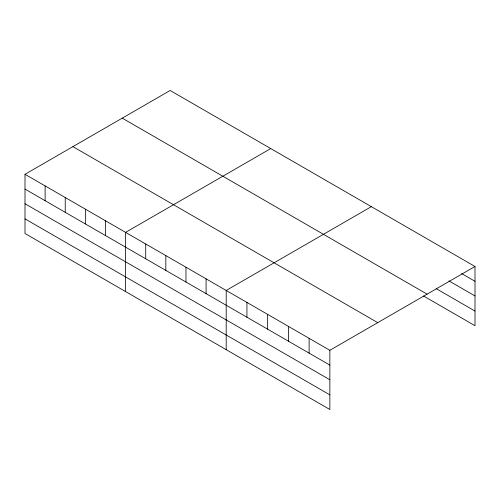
<?xml version="1.0" encoding="UTF-8"?>
<svg xmlns="http://www.w3.org/2000/svg" width="500" height="500" viewBox="0 0 500 500"><rect width="100%" height="100%" fill="white"/><g stroke="black" fill="none" stroke-linecap="round" stroke-linejoin="round"><path stroke-width="0.75" d="M329.85 379.75L329.85 350.3L25 174.294L25 233.506L329.85 409.506L329.85 379.75L25 203.75M423.512 295.975L475 325.706L475 266.494L170.15 90.494L25 174.294M270.75 148.575L125.6 232.375L125.6 291.588M371.35 206.656L226.2 290.456L226.2 349.669M329.85 350.3L475 266.494M461.625 273.569L475 281.294M448.919 280.894L475 295.95M436.213 288.656L475 311.05M122.25 118.15L427.1 294.15M72.9 146.637L377.75 322.644M25 189.094L329.85 365.094M25 218.85L329.85 394.85M309.119 338.331L309.119 353.125M288.387 326.362L288.387 341.156M267.656 314.394L267.656 329.188M246.931 302.425L246.931 317.219M206.081 278.844L206.081 293.637M185.963 267.225L185.963 282.019M165.837 255.606L165.837 270.406M145.719 243.994L145.719 258.788M105.481 220.763L105.481 235.556M85.363 209.144L85.363 223.938M65.237 197.525L65.237 212.325M45.119 185.912L45.119 200.706"/></g></svg>
